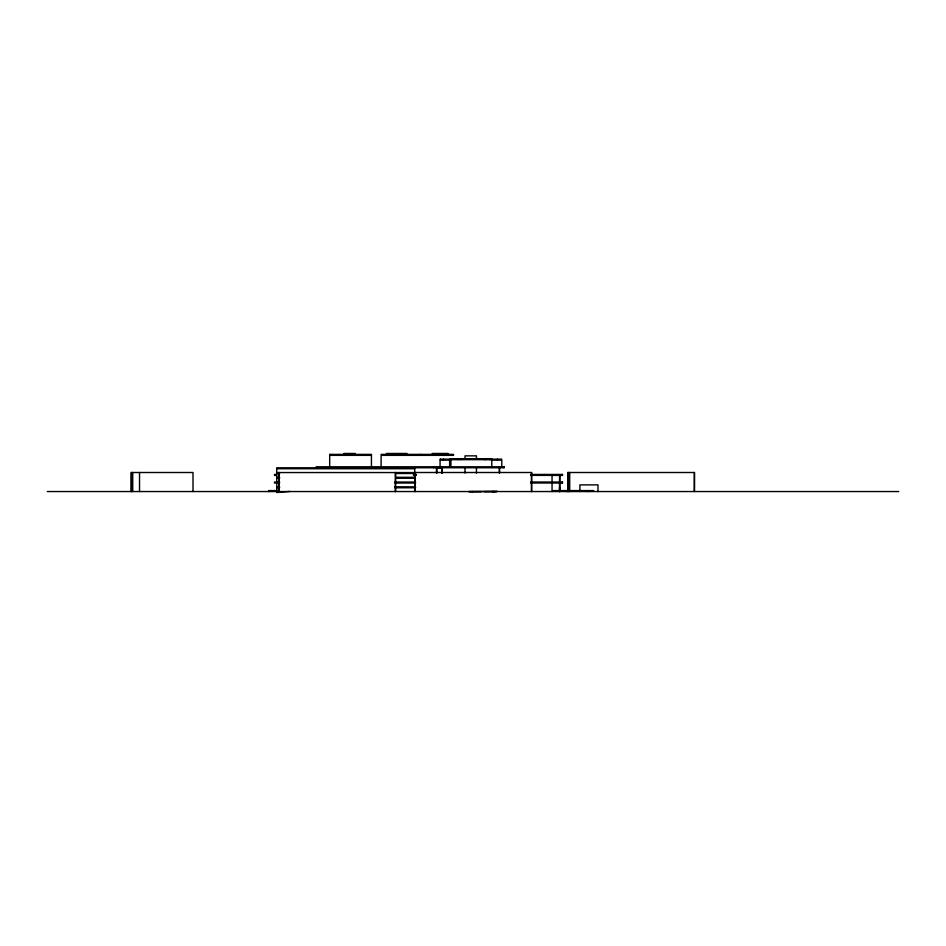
<?xml version="1.0" encoding="UTF-8"?>
<svg xmlns="http://www.w3.org/2000/svg" width="946" height="946" viewBox="0 0 946 946"><rect width="100%" height="100%" fill="white"/><g stroke="black" fill="none" stroke-linecap="round" stroke-linejoin="round"><path stroke-width="1.42" d="M279.141 491.542L279.141 472.503M531.617 491.542L531.617 472.503L414.939 472.503L414.939 491.542M559.524 491.542L559.524 487.261M290.02 491.423L276.776 492.523L276.693 467.785L414.703 467.785L414.703 482.058M493.623 491.613L491.991 491.601M481.278 491.613L472.149 491.601M493.587 491.613L494.498 491.601M496.319 491.601L495.751 491.601M472.716 491.601L468.755 491.601L497.419 491.352M484.186 491.601L496.461 491.601M343.776 453.477L355.199 453.477M386.382 453.477L406.934 453.477M432.18 453.477L448.168 453.477M381.12 454.387L453.607 454.387M329.693 455.345L371.435 455.345M453.607 455.345L381.12 455.345L381.12 466.792M491.79 458.704L450.911 458.704L450.911 466.792M440.079 459.177L466.319 459.177M475.992 459.177L501.782 459.177M450.911 459.661L491.79 459.661L491.79 466.792M451.514 460.134L440.079 460.134L440.067 466.792M491.837 460.134L501.782 460.134L501.782 466.792M504.076 466.792L316.177 466.792L316.177 467.75L504.076 467.75L504.076 466.792L504.052 467.75M436.898 467.785L440.871 467.785M276.693 468.743L414.703 468.743M276.693 472.551L414.703 472.551M694.411 472.503L694.411 491.542L694.459 472.503L567.754 472.503L567.754 491.542M276.693 473.497L279.638 473.497M395.617 473.497L414.703 473.497M274.411 474.443L276.492 474.443M413.414 474.407L416.465 474.407M530.789 474.443L562.61 474.443M274.411 475.4L276.492 475.4M413.414 475.365L416.346 475.365M530.6 475.365L562.61 475.4M276.693 477.304L279.638 477.304M395.617 477.304L414.703 477.304M276.693 478.25L279.638 478.25M395.617 478.25L414.703 478.25M274.411 482.058L276.492 482.058M276.693 482.058L279.649 482.058M394.908 482.058L415.59 482.058M530.6 482.022L562.61 482.058M274.411 483.016L276.492 483.016M276.693 483.016L279.649 483.016M394.908 483.016L415.59 483.016M530.552 482.98L562.61 483.016M276.693 486.823L279.649 486.823M394.908 486.823L415.59 486.823M276.693 487.769L279.649 487.769M394.908 487.769L415.59 487.769M277.355 490.596L268.64 490.596L268.64 491.542M553.138 490.596L593.662 490.596M47.3 491.542L898.7 491.542M588.672 490.596L588.672 491.542M597.99 491.542L597.99 484.884L579.91 484.884L579.91 491.542M586.898 490.596L586.898 491.542M569.693 472.503L569.693 491.542M568.865 472.503L568.865 491.542M567.943 472.503L567.943 491.542M565.874 490.596L565.874 491.542M562.314 474.443L562.314 475.4M562.314 482.058L562.314 483.016M559.878 475.365L559.878 482.022M559.878 482.98L559.878 491.542M559.559 475.4L559.512 491.577M552.05 475.4L552.05 482.058M552.05 482.98L552.05 491.542M544.198 474.443L544.198 475.341M531.498 472.503L531.498 491.542M499.63 467.75L499.63 473.083M499.299 466.792L499.299 473.118M497.454 459.177L497.454 460.134M490.678 458.704L490.678 459.661M489.366 458.704L489.366 459.661M485.96 458.704L485.96 459.661M484.648 458.704L484.648 459.661M476.453 458.704L476.453 455.854L465.03 455.854L465.03 458.704M476.453 467.75L476.453 473.083M465.03 467.75L465.03 473.083M460.915 458.704L460.915 459.661M458.053 458.704L458.053 459.661M449.634 459.177L449.634 466.792M443.426 459.177L443.426 460.134M442.184 466.792L442.184 473.118M441.853 467.75L441.853 473.083M440.469 459.177L440.469 460.134M437.43 466.792L437.43 467.75M436.863 466.792L436.898 473.118M436.437 467.75L436.437 473.083M433.587 466.792L433.587 467.75M420.592 454.387L420.592 455.345M415.223 472.503L415.223 491.542M395.546 472.503L395.546 491.542M395.416 472.503L395.416 491.542M389.433 454.387L389.433 455.345M371.435 466.792L371.435 454.387L329.693 454.387L329.693 466.792M330.083 454.387L330.083 455.345M278.857 472.503L278.857 491.542M269.243 490.596L269.243 491.542M193.008 491.542L193.008 472.503L131.234 472.503L131.234 491.542M139.535 472.503L139.535 491.542M132.724 472.503L132.724 491.542M131.423 472.503L131.423 491.542"/></g></svg>
